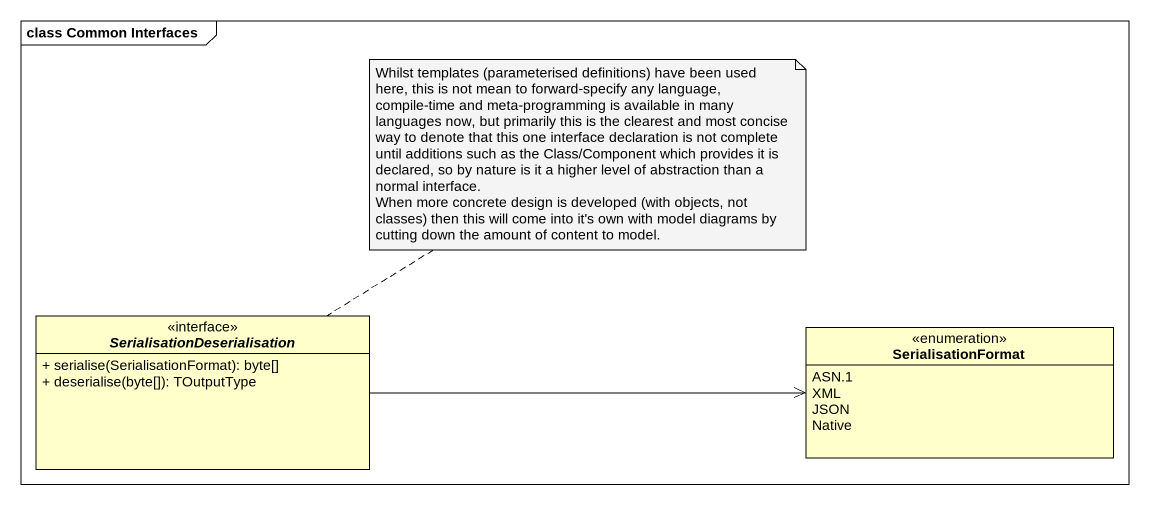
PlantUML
@startuml
mainframe class Common Interfaces
hide circle
hide empty members
skinparam classAttributeIconSize 0
interface SerialisationDeserialisation {
  + serialise(SerialisationFormat): byte[]
  + deserialise(byte[]): TOutputType
}
enum SerialisationFormat {
  ASN.1
  XML
  JSON
  Native
}
SerialisationDeserialisation -right-> SerialisationFormat
note top of SerialisationDeserialisation
  Whilst templates (parameterised definitions) have been used here, this is not mean to forward-specify any language, compile-time and meta-programming is available in many languages now, but primarily this is the clearest and most concise way to denote that this one interface declaration is not complete until additions such as the Class/Component which provides it is declared, so by nature is it a higher level of abstraction than a normal interface.
  When more concrete design is developed (with objects, not classes) then this will come into it's own with model diagrams by cutting down the amount of content to model.
end note
@enduml
